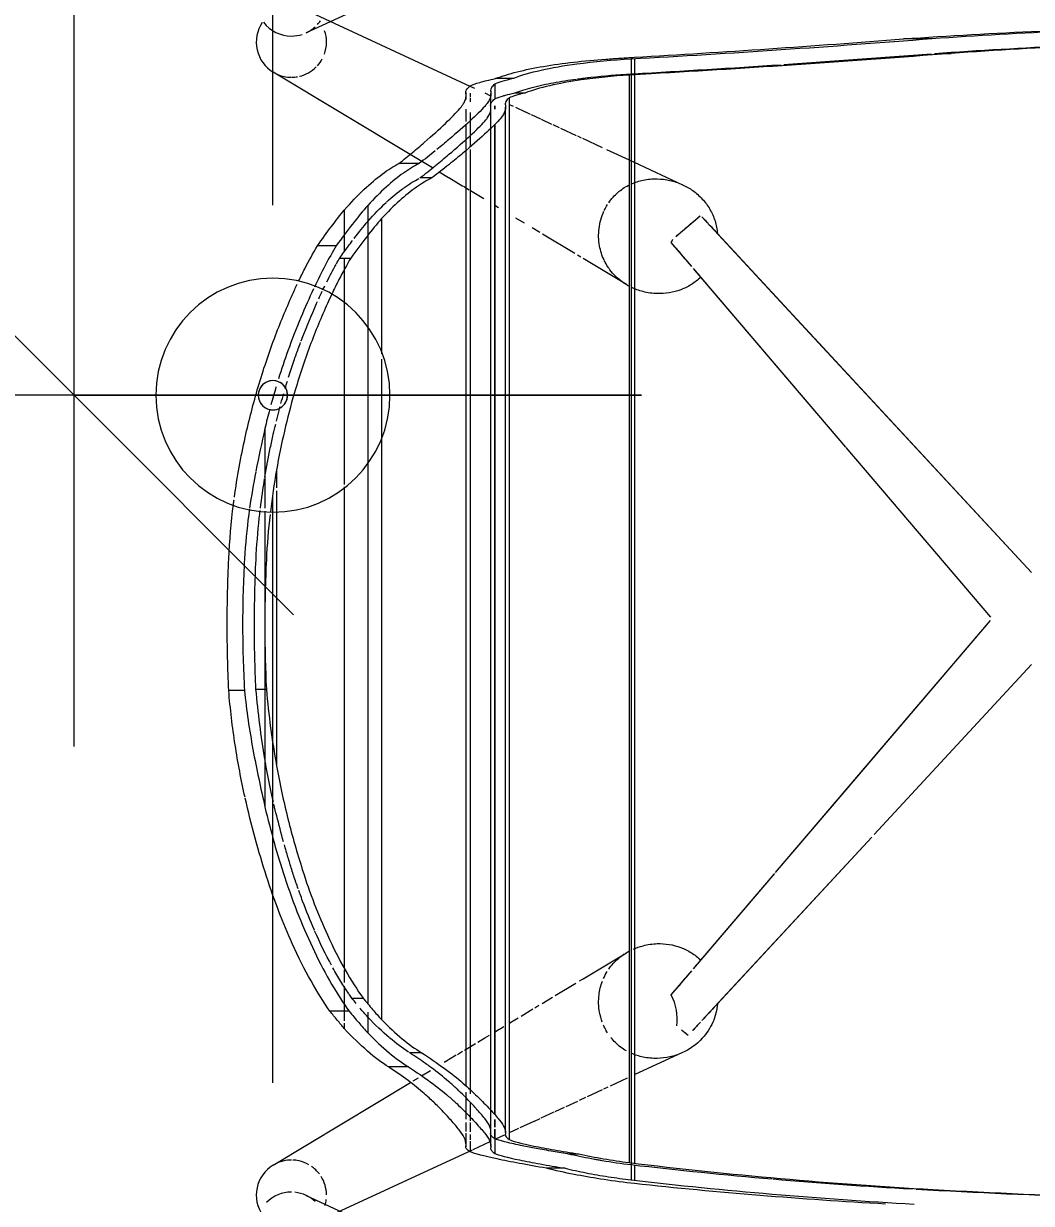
# Model space of a CAD drawing. Header units: millimetres. Extents: x 81566 to 292854, y -8553 to 29000.
# Drawn here: x 106443.8 to 106788.2, y 18671.8 to 19075 of the extents above; entities that cross this region are included whole.
import ezdxf

# ---------------------------------------------------------------- set-up
doc = ezdxf.new("R2010")
doc.units = ezdxf.units.MM
doc.linetypes.add('ADSK_Штрих_ш2 п1', pattern=[300, 200, -100])
for name, color, linetype, lineweight in [('A-ANNO-DIMS', 7, 'Continuous', 9), ('A-ANNO-DIMS-100', 7, 'Continuous', 9), ('A-DETL-1', 7, 'ADSK_Штрих_ш2 п1', 9)]:
    doc.layers.add(name, color=color, linetype=linetype, lineweight=lineweight)
doc.layers.add('I-FURN-1', color=9, linetype='Continuous', lineweight=9, true_color=0x808080)
doc.styles.add('ISOCPEUR', font='isocpeur.ttf', dxfattribs={"width": 0.9, "height": 250})
doc.dimstyles.new('ISO-2_5_0_9К_БОЛЬШОЙ', dxfattribs={"dimscale": 304.8, "dimtxt": 248.995294, "dimasz": 0.492126, "dimexe": 0.393701, "dimexo": 0.984252, "dimgap": 0, "dimtad": 1, "dimdec": 0, "dimrnd": 10, "dimzin": 0, "dimdsep": 46, "dimtxsty": 'ISOCPEUR', "dimblk1": 'OBLIQUE', "dimblk2": 'OBLIQUE', "dimsah": 1, "dimcen": 0.09, "dimdle": 0.393701, "dimazin": 0, "dimtfac": 1, "dimtdec": 4, "dimtix": 1, "dimtmove": 0, "dimatfit": 3, "dimfxl": 1, "dimtvp": 1, "dimtolj": 1, "dimtzin": 0, "dimarcsym": 2})

# ---------------------------------------------------------------- blocks, each defined once
blk = doc.blocks.new('Chair_IconsOfDenmark_NamNam_WoodChair - 1_186-V139-План расстановки мебели и оборудования 2 этажа в осях 23-33')
at = {"layer": 'I-FURN-1'}
blk.add_line((31.75, 192.92), (5.47, 249.64), dxfattribs=at)
for start, end in [(127.3539, 180), (180.1971, 197.8612), (204.8593, 222.767), (228.0907, 235.718)]:
    blk.add_arc((16.35, 254.69), 12, start, end, dxfattribs=at)
blk = doc.blocks.new('Chair_IconsOfDenmark_NamNam_WoodChair - 1_186-V140-План расстановки мебели и оборудования 2 этажа в осях 23-33')
at = {"layer": 'I-FURN-1'}
for p, q in [((188.81, 270.72), (188.81, 276.1)), ((189.26, 266.79), (189.26, 263.25)), ((165.38, 263.74), (149.05, 263.74)), ((250.09, 263.74), (165.38, 263.74)), ((250.09, 263.74), (165.38, 263.74)), ((261.13, 263.74), (251.09, 263.74)), ((261.13, 263.74), (251.09, 263.74)), ((278.31, 263.74), (261.13, 263.74)), ((26.64, 260.87), (54.83, 214)), ((249.88, 259.78), (163.1, 259.78)), ((257.01, 259.78), (249.88, 259.78)), ((264.14, 259.78), (258.1, 259.78)), ((371.99, 214.14), (400.09, 260.87)), ((31.75, 192.92), (5.47, 249.64)), ((421.27, 249.64), (395.33, 193.66)), ((340.75, 239.38), (340.75, 245.82)), ((79.27, 234.97), (79.27, 241.51)), ((336.59, 238.17), (336.59, 234.38)), ((75.16, 236.61), (73.3, 236.61)), ((87.82, 236.61), (75.9, 236.61)), ((83.69, 234.02), (83.69, 230.18)), ((93.38, 236.61), (89.01, 236.61)), ((258.45, 236.61), (93.87, 236.61)), ((321, 236.61), (259.19, 236.61)), ((336.59, 236.61), (321, 236.61)), ((353.01, 236.61), (338.72, 236.61)), ((77.21, 228.61), (71.82, 228.61)), ((78.88, 228.61), (77.21, 228.61)), ((78.88, 228.61), (77.21, 228.61)), ((266.79, 228.61), (81.81, 228.61)), ((266.79, 228.61), (81.81, 228.61)), ((312.66, 228.61), (266.79, 228.61)), ((312.66, 228.61), (266.79, 228.61)), ((349.14, 228.61), (312.66, 228.61)), ((349.14, 228.61), (312.66, 228.61)), ((354.59, 228.61), (349.14, 228.61)), ((275.64, 223.91), (76.35, 223.91)), ((302.09, 223.91), (275.64, 223.91)), ((350.06, 223.91), (303.81, 223.91)), ((60.16, 214.64), (60.16, 221.48)), ((368.9, 211.03), (368.9, 217.96)), ((65.06, 214.31), (65.06, 210.29)), ((367.37, 206.47), (371.99, 214.14)), ((55.38, 213.09), (56.48, 211.26)), ((57.11, 210.2), (58.94, 207.17)), ((363.99, 206.68), (363.99, 210.74)), ((61.78, 202.44), (62.57, 201.12)), ((364.05, 200.95), (365.97, 204.14)), ((62.68, 200.94), (64.25, 198.33)), ((64.47, 197.96), (65.53, 196.21)), ((361.1, 196.04), (363.98, 200.83)), ((32.96, 193.59), (31.12, 193.59)), ((35.34, 195.1), (32.83, 195.1)), ((34.78, 193.59), (32.96, 193.59)), ((37.05, 193.59), (35.22, 193.59)), ((37.58, 195.1), (35.34, 195.1)), ((41.13, 193.59), (37.96, 193.59)), ((41.21, 195.1), (38.1, 195.1)), ((48.1, 193.59), (41.72, 193.59)), ((50.14, 195.1), (42.28, 195.1)), ((51.56, 195.1), (50.14, 195.1)), ((52.37, 193.59), (51.02, 193.59)), ((373.69, 193.59), (52.45, 193.59)), ((373.29, 195.1), (53.8, 195.1)), ((65.91, 195.58), (68.17, 191.81)), ((359.84, 193.94), (360.99, 195.86)), ((377.09, 195.1), (373.69, 195.1)), ((378.4, 193.59), (374.61, 193.59)), ((382.16, 195.1), (377.09, 195.1)), ((386.28, 193.59), (378.4, 193.59)), ((387.43, 195.1), (383.31, 195.1)), ((391.21, 193.59), (389.93, 193.59)), ((393.12, 195.1), (390.75, 195.1)), ((392.97, 193.59), (391.58, 193.59)), ((395.33, 193.66), (394.62, 192.13)), ((32.76, 190.73), (31.86, 192.68)), ((34.57, 186.84), (32.76, 190.73)), ((68.65, 191.02), (70.09, 188.62)), ((356.8, 188.9), (359.56, 193.48)), ((33.1, 186.5), (43.37, 186.5)), ((39.68, 186.6), (37.29, 186.6)), ((41.58, 186.6), (39.68, 186.6)), ((383.55, 186.6), (42.36, 186.6)), ((43.5, 186.5), (382.24, 186.5)), ((70.14, 188.54), (71.08, 186.98)), ((382.6, 186.5), (392.79, 186.5)), ((386.52, 186.6), (384.89, 186.6)), ((388.82, 186.6), (387.43, 186.6)), ((393, 188.63), (392.08, 186.65)), ((37.4, 185.19), (30.6, 185.19)), ((36.81, 182), (35.34, 185.16)), ((35.63, 185.19), (37.4, 185.19)), ((37.4, 185.19), (38.9, 185.19)), ((38.9, 185.19), (37.4, 185.19)), ((37.77, 181.5), (388.18, 181.5)), ((39.57, 185.19), (42.24, 185.19)), ((42.24, 185.19), (39.57, 185.19)), ((43.86, 185.19), (382.27, 185.19)), ((382.27, 185.19), (43.86, 185.19)), ((72.32, 184.91), (73.09, 183.64)), ((73.12, 183.59), (74.03, 182.07)), ((353.81, 183.92), (354.58, 185.19)), ((387.43, 185.19), (388.67, 185.19)), ((388.67, 185.19), (387.43, 185.19)), ((396.02, 185.19), (390.99, 185.19)), ((397.95, 178.82), (397.95, 184.92)), ((391.35, 180.26), (35.32, 180.26)), ((39.08, 177.09), (37.62, 180.24)), ((75.27, 180.01), (76.96, 177.2)), ((348.46, 175.01), (350.23, 177.97)), ((388.11, 178.08), (386.57, 174.76)), ((389.12, 180.26), (388.49, 178.9)), ((393.02, 178.32), (393.02, 174.72)), ((41.5, 171.87), (39.31, 176.59)), ((77.57, 176.2), (79.98, 172.19)), ((386.53, 174.67), (385.77, 173.03)), ((42.47, 169.77), (41.55, 171.75)), ((44.71, 164.94), (42.61, 169.46)), ((80.39, 171.51), (81.23, 170.11)), ((345.33, 169.82), (346.9, 172.43)), ((384.07, 169.37), (382.4, 165.76)), ((385.65, 172.76), (384.17, 169.57)), ((25.53, 161.18), (25.53, 167.51)), ((81.87, 169.04), (84.03, 165.45)), ((338.11, 157.82), (344.75, 168.85)), ((382.2, 165.33), (381.18, 163.12)), ((46.34, 161.42), (44.82, 164.71)), ((84.59, 164.52), (88.83, 157.47)), ((381.02, 162.77), (378.52, 157.38)), ((30.44, 160.25), (30.44, 156.95)), ((48.41, 156.95), (46.56, 160.95)), ((30.44, 156.95), (30.44, 156.41)), ((49.7, 154.18), (48.68, 156.37)), ((52.33, 148.49), (49.99, 153.55)), ((89.54, 156.28), (90.32, 154.99)), ((90.32, 154.99), (99.21, 140.2)), ((327.52, 140.2), (336.42, 155)), ((336.87, 155.75), (337.59, 156.95)), ((377.51, 155.21), (374.38, 148.46)), ((378.31, 156.92), (377.72, 155.66)), ((53.26, 146.49), (52.57, 147.98)), ((56.3, 139.92), (53.61, 145.73)), ((373.69, 146.96), (370.14, 139.3)), ((26.55, 137.42), (21.45, 137.42)), ((27.39, 138.6), (21.57, 138.6)), ((64.5, 137.42), (27.27, 137.42)), ((399.17, 138.6), (27.39, 138.6)), ((399.17, 138.6), (27.39, 138.6)), ((399.13, 139.28), (27.46, 139.28)), ((65.08, 120.97), (57.42, 137.52)), ((362.23, 137.42), (64.5, 137.42)), ((65.06, 139.11), (99.83, 139.11)), ((326.9, 139.11), (361.67, 139.11)), ((369.31, 137.49), (361.65, 120.97)), ((399.24, 137.42), (362.23, 137.42)), ((370.01, 139.01), (369.31, 137.49)), ((404.56, 138.6), (399.17, 138.6)), ((404.63, 137.42), (399.24, 137.42)), ((399.54, 138.6), (399.58, 137.79)), ((70.9, 119.13), (72.78, 121.34)), ((84.8, 124.86), (92.98, 117.88)), ((333.75, 117.88), (341.94, 124.86)), ((343.94, 123.33), (351.06, 114.98)), ((75.41, 114.95), (72.57, 117.58)), ((93.69, 117.28), (126.23, 89.52)), ((271.99, 65.2), (333.04, 117.28)), ((138.74, 56.32), (76.04, 114.37)), ((96.65, 114.75), (126.21, 89.54)), ((271.99, 65.2), (330.08, 114.75)), ((350.69, 114.37), (309.38, 76.12)), ((138.73, 56.32), (81.75, 109.08)), ((344.98, 109.08), (309.41, 76.15)), ((126.58, 89.22), (212.68, 15.79)), ((309.2, 75.95), (229.1, 1.78)), ((213.87, 15.63), (271.83, 65.07)), ((213.87, 15.63), (271.83, 65.07)), ((197.64, 1.78), (139.59, 55.53)), ((197.64, 1.78), (139.59, 55.53)), ((411.49, 35.83), (411.49, 45.54)), ((406.53, 34.89), (406.53, 29.21))]:
    blk.add_line(p, q, dxfattribs=at)
at = {"layer": 'I-FURN-1', "flags": 128}
for points in [[(126.56, 89.24), (154.9, 65.07), (212.68, 15.79)], [(309.23, 75.97), (287.14, 55.53), (229.1, 1.78)]]:
    blk.add_lwpolyline(points, dxfattribs=at)
at = {"layer": 'I-FURN-1'}
for centre, radius, start, end in [((16.35, 254.69), 12, 25.0917, 119.1056), ((410.38, 254.69), 12, 56.0633, 148.9747), ((16.35, 254.69), 12, 0, 25.0917), ((410.38, 254.69), 12, 157.4126, 179.0711), ((16.35, 254.69), 12, 347.8882, 357.8557), ((410.38, 254.69), 12, 180, 190.2406), ((16.35, 254.69), 12, 330.2063, 347.3289), ((410.38, 254.69), 12, 193.2652, 225), ((16.35, 254.69), 12, 307.2529, 325.2136), ((16.35, 254.69), 12, 252.7785, 262.9377), ((16.35, 254.69), 12, 270.6963, 302.3007), ((410.38, 254.69), 12, 227.7598, 241.4145), ((410.38, 254.69), 12, 249.8446, 269.42), ((410.38, 254.69), 12, 270, 289.0499), ((76.28, 141.71), 18.88, 263.5474, 296.819), ((350.45, 141.71), 18.88, 243.181, 247.0118)]:
    blk.add_arc(centre, radius, start, end, dxfattribs=at)
for points, knots in [([(152.32, 270.53), (158.2, 271.83), (170.22, 274.12), (182.53, 275.59), (188.81, 276.1)], [0.007027, 0.007027, 0.007027, 0.007027, 0.5, 1, 1, 1, 1]), ([(250.79, 269.02), (250.17, 269.11), (244.55, 269.88), (238.89, 270.43), (233.81, 270.72)], [0.6253856, 0.6253856, 0.6253856, 0.6253856, 0.6666667, 1, 1, 1, 1]), ([(233.49, 266.78), (238.27, 266.56), (243.89, 266.1), (249.45, 265.45), (250.31, 265.35)], [0, 0, 0, 0, 0.5, 0.5906695, 0.5906695, 0.5906695, 0.5906695]), ([(137.09, 257.37), (140.03, 258.19), (144.28, 259.31), (148.61, 260.34), (149.92, 260.64)], [0.2606458, 0.2606458, 0.2606458, 0.2606458, 0.5, 0.6031778, 0.6031778, 0.6031778, 0.6031778]), ([(271.73, 261.89), (273.28, 261.57), (276.01, 260.98), (278.71, 260.34), (279.88, 260.06)], [0.3391796, 0.3391796, 0.3391796, 0.3391796, 0.5, 0.6238323, 0.6238323, 0.6238323, 0.6238323]), ([(326.04, 247.14), (322.92, 248.59), (316.19, 251.6), (305.8, 255.67), (298.58, 258.1), (295.32, 259.11)], [0.0208806, 0.0208806, 0.0208806, 0.0208806, 0.3333333, 0.6666667, 0.9271272, 0.9271272, 0.9271272, 0.9271272]), ([(106.95, 246.84), (110.1, 248.21), (114.14, 249.86), (118.4, 251.43), (119.19, 251.71)], [0, 0, 0, 0, 0.5, 0.6115554, 0.6115554, 0.6115554, 0.6115554]), ([(328.69, 252.21), (330.12, 251.52), (334.39, 249.4), (338.29, 247.26), (340.75, 245.82)], [0.2593447, 0.2593447, 0.2593447, 0.2593447, 0.5, 1, 1, 1, 1]), ([(336.59, 234.38), (334.3, 235.73), (330.35, 237.92), (326.01, 240.07), (324.3, 240.88)], [0, 0, 0, 0, 0.5, 0.8074377, 0.8074377, 0.8074377, 0.8074377]), ([(25.53, 167.51), (26.11, 170.8), (27.22, 177), (29.28, 187.31), (30.48, 192.06), (31.12, 193.59)], [0, 0, 0, 0, 0.25, 0.5, 1, 1, 1, 1]), ([(32.01, 194.73), (32.18, 194.88), (32.45, 195.05), (32.73, 195.1), (32.83, 195.1)], [0, 0, 0, 0, 0.5, 0.7895212, 0.7895212, 0.7895212, 0.7895212]), ([(393.12, 195.1), (393.43, 195.1), (394.16, 194.88), (394.94, 194.15), (395.4, 193.59)], [0.1164263, 0.1164263, 0.1164263, 0.1164263, 0.5, 1, 1, 1, 1]), ([(384.45, 187.74), (385.15, 187.23), (386.14, 186.71), (387.13, 186.53), (387.43, 186.51)], [0, 0, 0, 0, 0.5, 0.7240564, 0.7240564, 0.7240564, 0.7240564]), ([(30.6, 185.19), (30, 183.79), (28.87, 179.38), (27.01, 169.87), (26.04, 164.18), (25.53, 161.18)], [0, 0, 0, 0, 0.5, 0.75, 1, 1, 1, 1]), ([(387.43, 181.56), (387.2, 181.6), (386.22, 181.85), (385.22, 182.42), (384.45, 183.06)], [0.3471719, 0.3471719, 0.3471719, 0.3471719, 0.5, 1, 1, 1, 1]), ([(35.32, 180.26), (34.72, 178.89), (33.62, 174.48), (31.82, 165), (30.91, 159.36), (30.44, 156.41)], [0, 0, 0, 0, 0.5, 0.75, 1, 1, 1, 1]), ([(404.56, 138.6), (404.19, 144.85), (403.21, 156.01), (400.82, 169.86), (398.97, 176.25), (397.95, 178.82)], [0, 0, 0, 0, 0.4, 0.7, 1, 1, 1, 1]), ([(399.13, 139.28), (398.75, 144.8), (397.79, 154.64), (395.58, 166.84), (393.92, 172.46), (393.02, 174.72)], [0, 0, 0, 0, 0.4, 0.7, 1, 1, 1, 1]), ([(20.29, 137.42), (20.69, 140.9), (21.56, 147.52), (22.66, 154), (23.23, 156.97)], [0, 0, 0, 0, 0.3333333, 0.6316912, 0.6316912, 0.6316912, 0.6316912]), ([(397.82, 156.96), (398.02, 155.45), (398.74, 149.48), (399.26, 143.2), (399.54, 138.6)], [0.5961187, 0.5961187, 0.5961187, 0.5961187, 0.7, 1, 1, 1, 1]), ([(28.11, 148.49), (28.17, 148.89), (28.32, 149.76), (28.48, 150.64), (28.56, 151.12)], [0.4460073, 0.4460073, 0.4460073, 0.4460073, 0.5, 0.565955, 0.565955, 0.565955, 0.565955]), ([(75.44, 148.43), (76.56, 148.85), (79.64, 149.68), (84.45, 149.83), (87.94, 148.98), (89.43, 148.42)], [-0.6666667, -0.6666667, -0.6666667, -0.6666667, -0.5833333, -0.4444444, -0.3333333, -0.3333333, -0.3333333, -0.3333333]), ([(335.89, 147.81), (337.43, 148.54), (340.98, 149.67), (344.71, 149.78), (346.68, 149.54)], [-0.7026693, -0.7026693, -0.7026693, -0.7026693, -0.5833333, -0.4444444, -0.4444444, -0.4444444, -0.4444444]), ([(65.65, 140.21), (66.44, 141.58), (67.85, 143.43), (69.59, 144.99), (70.19, 145.47)], [-0.971203, -0.971203, -0.971203, -0.971203, -0.8611111, -0.8074828, -0.8074828, -0.8074828, -0.8074828]), ([(71.82, 146.63), (72.29, 146.93), (73.16, 147.43), (74.07, 147.86), (74.48, 148.04)], [-0.76097034, -0.76097034, -0.76097034, -0.76097034, -0.72222222, -0.69082846, -0.69082846, -0.69082846, -0.69082846]), ([(93.63, 146.2), (94.94, 145.29), (96.8, 143.61), (98.28, 141.66), (98.77, 140.92)], [-0.2222222, -0.2222222, -0.2222222, -0.2222222, -0.1111111, -0.0487601, -0.0487601, -0.0487601, -0.0487601]), ([(326.9, 139.11), (327.83, 140.89), (329.56, 143.29), (331.94, 145.37), (332.86, 146.04), (332.99, 146.12)], [-1, -1, -1, -1, -0.8611111, -0.7916667, -0.7812537, -0.7812537, -0.7812537, -0.7812537]), ([(333.11, 146.21), (333.76, 146.66), (334.64, 147.2), (335.56, 147.66), (335.77, 147.76)], [-0.77777778, -0.77777778, -0.77777778, -0.77777778, -0.72222222, -0.70559197, -0.70559197, -0.70559197, -0.70559197]), ([(355.52, 146.23), (356.83, 145.33), (359.11, 143.28), (360.79, 140.8), (361.46, 139.51)], [-0.2222222, -0.2222222, -0.2222222, -0.2222222, -0.1111111, -0.0103568, -0.0103568, -0.0103568, -0.0103568]), ([(63.07, 129.63), (63.04, 131.28), (63.32, 134.31), (64.24, 137.21), (64.8, 138.53)], [-1, -1, -1, -1, -0.5, -0.0641248, -0.0641248, -0.0641248, -0.0641248]), ([(100.45, 137.82), (100.93, 136.74), (101.85, 134.09), (102.25, 131.3), (102.3, 129.63)], [-0.8567793, -0.8567793, -0.8567793, -0.8567793, -0.5, 0, 0, 0, 0]), ([(324.43, 129.63), (324.48, 131.3), (324.92, 134.37), (326, 137.28), (326.65, 138.61)], [-1, -1, -1, -1, -0.5, -0.0551642, -0.0551642, -0.0551642, -0.0551642]), ([(81.75, 109.08), (79.53, 109.26), (75.29, 110.34), (69.12, 114.41), (65.28, 119.82), (63.45, 125.33), (63.11, 128.17), (63.07, 129.63)], [-1, -1, -1, -1, -0.785714, -0.571429, -0.285714, -0.142857, 0, 0, 0, 0]), ([(344.02, 123.24), (344.33, 122.87), (344.89, 122.22), (345.41, 121.6), (345.65, 121.32)], [0.0822015, 0.0822015, 0.0822015, 0.0822015, 0.1666667, 0.2385399, 0.2385399, 0.2385399, 0.2385399]), ([(346.55, 120.27), (347.05, 119.68), (347.83, 118.76), (348.53, 117.95), (348.81, 117.62)], [0.3333333, 0.3333333, 0.3333333, 0.3333333, 0.5, 0.6189484, 0.6189484, 0.6189484, 0.6189484]), ([(349.14, 117.23), (349.53, 116.78), (350.21, 115.97), (350.81, 115.27), (351.07, 114.96)], [0.6666667, 0.6666667, 0.6666667, 0.6666667, 0.8333333, 0.9788083, 0.9788083, 0.9788083, 0.9788083])]:
    blk.add_open_spline(points, degree=3, knots=knots, dxfattribs=at)
for points in [[(188.81, 276.1), (196.32, 276.44), (211.32, 276.79), (226.32, 276.44), (233.81, 276.1)], [(233.81, 276.1), (240.08, 275.81), (246.26, 275.27), (252.38, 274.49)], [(252.38, 274.49), (252.92, 274.42), (253.45, 274.35), (253.99, 274.28)], [(125.2, 263.16), (129.49, 264.53), (138.25, 267.16), (147.4, 269.44), (152.06, 270.48)], [(188.81, 270.72), (181.99, 270.04), (168.54, 268.05), (155.48, 265.17), (149.05, 263.74)], [(233.81, 270.72), (226.32, 271.14), (211.32, 271.57), (196.32, 271.14), (188.81, 270.72)], [(254.84, 274.16), (261.76, 273.21), (268.57, 271.96), (275.29, 270.48)], [(275.29, 270.48), (278.25, 269.82), (284.08, 268.42), (289.76, 266.85), (292.56, 266.03)], [(165.38, 263.74), (169.3, 264.38), (177.21, 265.57), (185.23, 266.45), (189.26, 266.79)], [(189.26, 266.79), (196.63, 267.14), (211.37, 267.5), (226.11, 267.13), (233.49, 266.78)], [(263.54, 266.87), (259.43, 267.67), (255.28, 268.38), (251.1, 268.98)], [(278.31, 263.74), (273.54, 264.81), (268.71, 265.87), (263.81, 266.82)], [(102.38, 254.4), (105.82, 255.93), (113.08, 258.98), (121.04, 261.83), (125.2, 263.16)], [(149.05, 263.74), (144.92, 262.77), (136.82, 260.67), (129.02, 258.29), (125.2, 257.04)], [(150.77, 260.84), (155.22, 261.85), (159.76, 262.76), (164.37, 263.57)], [(189.26, 263.25), (184.83, 262.88), (176.04, 261.9), (167.39, 260.52), (163.1, 259.78)], [(233.49, 263.25), (226.11, 263.59), (211.37, 263.95), (196.63, 263.6), (189.26, 263.25)], [(248.94, 261.97), (243.83, 262.57), (238.68, 263), (233.49, 263.25)], [(251.11, 265.25), (254.49, 264.83), (257.85, 264.35), (261.2, 263.83)], [(261.79, 263.74), (265.15, 263.19), (268.46, 262.57), (271.73, 261.89)], [(284.9, 262.09), (282.73, 262.67), (280.53, 263.22), (278.31, 263.74)], [(292.56, 266.03), (298.36, 264.33), (309.4, 260.59), (319.28, 256.47), (323.94, 254.4)], [(163.1, 259.78), (156.88, 258.67), (144.76, 256.03), (133.25, 252.73), (127.65, 250.96)], [(264.14, 259.78), (259.41, 260.58), (254.65, 261.29), (249.84, 261.87)], [(290.35, 253.71), (286.15, 254.92), (277.57, 257.16), (268.67, 258.99), (264.14, 259.78)], [(280.89, 259.82), (282.09, 259.52), (283.28, 259.22), (284.47, 258.91)], [(284.47, 258.91), (284.96, 258.78), (285.44, 258.65), (285.92, 258.52)], [(292.56, 259.95), (290.53, 260.55), (288.49, 261.13), (286.42, 261.69)], [(286.92, 258.25), (288.07, 257.94), (289.21, 257.62), (290.35, 257.3)], [(79.27, 241.51), (82.28, 243.64), (89.14, 247.99), (97.68, 252.3), (102.38, 254.4)], [(125.2, 257.04), (120.48, 255.51), (111.5, 252.21), (103.46, 248.64), (99.67, 246.84)], [(123.25, 253.14), (124.69, 253.63), (126.16, 254.11), (127.65, 254.57)], [(127.65, 254.57), (129.06, 255.01), (130.47, 255.44), (131.89, 255.87)], [(131.89, 255.87), (133.28, 256.28), (134.69, 256.69), (136.1, 257.09)], [(292, 256.82), (292.85, 256.57), (293.7, 256.32), (294.53, 256.06)], [(295.88, 255.64), (297.75, 255.06), (299.59, 254.45), (301.39, 253.83)], [(323.94, 254.4), (325.2, 253.84), (326.42, 253.28), (327.62, 252.71)], [(127.65, 250.96), (123.57, 249.67), (115.76, 246.91), (108.66, 243.92), (105.29, 242.4)], [(119.19, 251.71), (119.59, 251.86), (120, 252.01), (120.41, 252.15)], [(121.02, 252.37), (121.75, 252.63), (122.5, 252.88), (123.25, 253.14)], [(321.02, 242.4), (316.48, 244.43), (306.83, 248.46), (296.03, 252.07), (290.35, 253.71)], [(301.39, 253.83), (302.82, 253.34), (304.22, 252.85), (305.6, 252.34)], [(305.6, 252.34), (306.34, 252.07), (307.07, 251.8), (307.79, 251.53)], [(308.31, 251.34), (312.16, 249.88), (315.84, 248.37), (319.37, 246.84)], [(99.67, 246.84), (95.58, 244.9), (88.09, 240.93), (81.98, 236.94), (79.27, 234.97)], [(94.93, 240.99), (98.5, 242.94), (102.42, 244.86), (106.7, 246.74)], [(319.37, 246.84), (320.15, 246.5), (320.93, 246.16), (321.69, 245.81)], [(340.75, 239.38), (338.65, 240.63), (334.2, 243.14), (329.26, 245.62), (326.66, 246.84)], [(105.29, 242.4), (100.92, 240.42), (92.95, 236.35), (86.52, 232.22), (83.69, 230.18)], [(324.3, 240.88), (323.23, 241.39), (322.14, 241.9), (321.02, 242.4)], [(322.69, 245.36), (323.58, 244.95), (324.46, 244.54), (325.32, 244.13)], [(325.7, 243.95), (326.18, 243.72), (326.65, 243.49), (327.12, 243.25)], [(328.52, 242.56), (330.58, 241.52), (332.54, 240.47), (334.41, 239.42)], [(340.75, 245.82), (343.08, 244.18), (347.45, 240.98), (351.25, 238.02), (353.01, 236.61)], [(73.3, 236.61), (74.22, 237.38), (76.13, 238.98), (78.19, 240.66), (79.27, 241.51)], [(89.37, 237.78), (90.84, 238.68), (92.39, 239.59), (94.02, 240.49)], [(334.67, 239.28), (335.32, 238.91), (335.96, 238.54), (336.59, 238.17)], [(336.59, 238.17), (337.96, 237.2), (339.27, 236.25), (340.54, 235.31)], [(354.59, 228.61), (352.65, 230.25), (348.42, 233.7), (343.43, 237.44), (340.75, 239.38)], [(60.16, 221.48), (61.59, 223.75), (65.21, 228.56), (70.35, 233.85), (73.3, 236.61)], [(79.27, 234.97), (77.9, 233.85), (75.28, 231.66), (72.93, 229.61), (71.82, 228.61)], [(81.82, 232.51), (82.43, 233), (83.05, 233.51), (83.69, 234.02)], [(83.69, 234.02), (84.12, 234.33), (84.55, 234.63), (85, 234.94)], [(85.19, 235.07), (86.51, 235.97), (87.9, 236.87), (89.37, 237.78)], [(350.06, 223.91), (348.18, 225.51), (344.05, 228.87), (339.2, 232.5), (336.59, 234.38)], [(340.54, 235.31), (341.24, 234.79), (341.92, 234.28), (342.58, 233.78)], [(353.01, 236.61), (355.65, 234.29), (360.33, 229.8), (365.59, 223.52), (367.99, 219.75), (368.9, 217.96)], [(83.69, 230.18), (82.33, 229.07), (79.76, 226.92), (77.44, 224.89), (76.35, 223.91)], [(77.21, 228.61), (78.19, 229.46), (79.22, 230.34), (80.3, 231.25)], [(343.33, 233.21), (345.42, 231.62), (347.36, 230.08), (349.14, 228.61)], [(71.82, 228.61), (69.24, 226.09), (64.72, 221.22), (61.47, 216.76), (60.16, 214.64)], [(70.19, 221.23), (72.2, 223.6), (74.54, 226.06), (77.21, 228.61)], [(349.14, 228.61), (351.56, 226.44), (353.71, 224.33), (355.6, 222.29)], [(368.9, 211.03), (368.05, 212.74), (365.85, 216.34), (361.11, 222.24), (356.93, 226.45), (354.59, 228.61)], [(76.35, 223.91), (73.86, 221.46), (69.48, 216.73), (66.33, 212.37), (65.06, 210.29)], [(363.99, 206.68), (363.16, 208.36), (361.02, 211.9), (356.41, 217.69), (352.34, 221.79), (350.06, 223.91)], [(355.68, 222.2), (357.54, 220.19), (359.13, 218.25), (360.49, 216.38)], [(51.05, 209.28), (52.49, 210.94), (55.45, 214.64), (58.56, 219.08), (60.16, 221.48)], [(65.27, 214.65), (66.58, 216.71), (68.19, 218.88), (70.11, 221.14)], [(368.9, 217.96), (370.21, 216.31), (372.72, 213.21), (374.99, 210.52), (376.08, 209.28)], [(60.16, 214.64), (58.39, 211.91), (54.94, 206.89), (51.68, 202.78), (50.1, 200.94)], [(61.34, 208.85), (62.56, 210.55), (63.8, 212.37), (65.06, 214.31)], [(360.62, 216.21), (361.91, 214.42), (362.98, 212.71), (363.82, 211.08)], [(65.06, 210.29), (63.22, 207.44), (59.65, 202.21), (56.28, 197.93), (54.64, 196.04)], [(363.99, 210.74), (365.44, 208.88), (366.82, 207.14), (368.13, 205.52)], [(373.18, 205.59), (371.83, 207.28), (370.4, 209.09), (368.9, 211.03)], [(45.24, 203.16), (46.17, 204.05), (48.08, 205.97), (50.05, 208.14), (51.05, 209.28)], [(55.2, 200.94), (56.75, 202.74), (58.35, 204.75), (59.99, 206.98)], [(60.13, 207.17), (60.53, 207.71), (60.94, 208.27), (61.34, 208.85)], [(372.48, 196.04), (371.23, 197.52), (368.56, 200.78), (365.57, 204.62), (363.99, 206.68)], [(376.08, 209.28), (378.5, 206.49), (382.87, 201.65), (386.27, 198.35), (387.72, 197.09)], [(38.29, 197.09), (39.26, 197.83), (41.39, 199.59), (43.89, 201.88), (45.24, 203.16)], [(368.17, 205.47), (369.49, 203.83), (370.75, 202.32), (371.93, 200.94)], [(377.02, 200.94), (375.98, 202.17), (374.87, 203.5), (373.72, 204.94)], [(50.1, 200.94), (49.26, 199.98), (47.62, 198.15), (46.02, 196.49), (45.24, 195.71)], [(50.29, 195.67), (51.06, 196.44), (51.84, 197.24), (52.64, 198.09)], [(52.67, 198.12), (53.5, 199.02), (54.34, 199.96), (55.2, 200.94)], [(371.93, 200.94), (374.33, 198.12), (378.64, 193.23), (381.97, 189.89), (383.38, 188.62)], [(388.42, 188.62), (387.01, 189.89), (383.71, 193.23), (379.42, 198.12), (377.02, 200.94)], [(31.12, 193.59), (31.28, 193.84), (31.59, 194.28), (31.88, 194.6), (32.01, 194.73)], [(32.83, 195.1), (32.91, 195.1), (32.98, 195.09), (33.06, 195.07)], [(33.06, 195.07), (33.72, 194.92), (35.26, 195.1), (37.21, 196.26), (38.29, 197.09)], [(45.24, 195.71), (43.71, 194.19), (40.89, 191.49), (38.55, 189.46), (37.5, 188.62)], [(47.62, 193.09), (48.42, 193.84), (49.26, 194.66), (50.14, 195.53)], [(54.64, 196.04), (53.87, 195.15), (52.35, 193.45), (50.87, 191.9), (50.14, 191.16)], [(383.78, 183.64), (382.4, 184.92), (379.13, 188.28), (374.86, 193.2), (372.48, 196.04)], [(387.72, 197.09), (388.02, 196.83), (388.61, 196.36), (389.15, 195.99), (389.42, 195.82)], [(389.42, 195.82), (390, 195.47), (391.15, 194.98), (392.28, 194.96), (392.84, 195.07)], [(392.84, 195.07), (392.93, 195.09), (393.03, 195.1), (393.12, 195.1)], [(395.4, 193.59), (395.79, 192.85), (396.6, 190.64), (397.48, 187.03), (397.95, 184.92)], [(50.14, 191.16), (48.54, 189.54), (45.6, 186.66), (43.18, 184.52), (42.09, 183.64)], [(42.55, 188.62), (43.59, 189.44), (44.74, 190.43), (46, 191.59)], [(46.1, 191.67), (46.59, 192.12), (47.1, 192.59), (47.62, 193.09)], [(32.01, 186.56), (31.81, 186.49), (31.38, 186.19), (30.87, 185.58), (30.6, 185.19)], [(32.47, 186.57), (32.39, 186.59), (32.24, 186.61), (32.09, 186.58), (32.01, 186.56)], [(37.5, 188.62), (36.45, 187.78), (34.56, 186.6), (33.1, 186.41), (32.47, 186.57)], [(35.63, 185.19), (35.89, 185.57), (36.13, 185.87), (36.36, 186.09)], [(36.36, 186.09), (36.59, 186.32), (36.8, 186.47), (37, 186.54)], [(37, 186.54), (37.08, 186.57), (37.16, 186.59), (37.24, 186.6)], [(37.24, 186.6), (37.33, 186.6), (37.41, 186.59), (37.49, 186.57)], [(37.49, 186.57), (38.12, 186.41), (39.59, 186.6), (41.49, 187.78), (42.55, 188.62)], [(383.38, 188.62), (383.57, 188.46), (383.75, 188.3), (383.93, 188.15)], [(383.93, 188.15), (384.11, 188.01), (384.28, 187.87), (384.45, 187.74)], [(387.43, 186.51), (387.54, 186.5), (387.65, 186.5), (387.75, 186.5)], [(387.75, 186.5), (388.02, 186.5), (388.28, 186.52), (388.55, 186.57)], [(389.42, 187.8), (389.26, 187.92), (388.93, 188.17), (388.6, 188.47), (388.42, 188.62)], [(388.55, 186.57), (388.64, 186.59), (388.73, 186.6), (388.82, 186.6)], [(388.82, 186.6), (389.11, 186.6), (389.41, 186.51), (389.72, 186.33)], [(393.59, 186.57), (392.9, 186.44), (391.53, 186.52), (390.12, 187.26), (389.42, 187.8)], [(389.72, 186.33), (390.13, 186.1), (390.55, 185.72), (390.99, 185.19)], [(393.86, 186.6), (393.77, 186.6), (393.68, 186.59), (393.59, 186.57)], [(394.76, 186.33), (394.45, 186.51), (394.15, 186.6), (393.86, 186.6)], [(396.02, 185.19), (395.59, 185.72), (395.17, 186.1), (394.76, 186.33)], [(33.35, 176.38), (33.8, 178.54), (34.64, 182.24), (35.32, 184.48), (35.63, 185.19)], [(36.98, 181.6), (36.75, 181.6), (36.5, 181.49), (36.23, 181.27)], [(37, 181.6), (36.99, 181.6), (36.98, 181.6), (36.98, 181.6)], [(37.08, 181.59), (37.05, 181.59), (37.02, 181.6), (37, 181.6)], [(37.16, 181.57), (37.14, 181.58), (37.11, 181.59), (37.08, 181.59)], [(42.09, 183.64), (41.06, 182.79), (39.2, 181.6), (37.77, 181.41), (37.16, 181.57)], [(384.45, 183.06), (384.34, 183.15), (384.12, 183.33), (383.9, 183.53), (383.78, 183.64)], [(388.18, 181.5), (387.93, 181.5), (387.68, 181.52), (387.43, 181.56)], [(388.99, 181.57), (388.72, 181.52), (388.45, 181.5), (388.18, 181.5)], [(389.25, 181.6), (389.17, 181.6), (389.08, 181.59), (388.99, 181.57)], [(390.13, 181.35), (389.83, 181.51), (389.54, 181.6), (389.25, 181.6)], [(390.99, 185.19), (391.29, 184.59), (391.62, 183.7), (391.96, 182.54)], [(391.96, 182.54), (392.05, 182.21), (392.15, 181.86), (392.25, 181.49)], [(392.25, 181.49), (392.5, 180.56), (392.75, 179.5), (393.02, 178.32)], [(397.95, 178.82), (397.6, 180.34), (396.93, 182.95), (396.32, 184.62), (396.02, 185.19)], [(397.95, 184.92), (399.59, 180.61), (402.39, 169.33), (404.02, 154.66), (404.56, 147.17)], [(36.23, 181.27), (35.95, 181.05), (35.65, 180.71), (35.32, 180.26)], [(391.35, 180.26), (390.93, 180.76), (390.52, 181.13), (390.13, 181.35)], [(393.02, 174.72), (392.72, 176.03), (392.14, 178.29), (391.61, 179.75), (391.35, 180.26)], [(393.02, 178.32), (393.35, 177.47), (393.67, 176.55), (393.98, 175.58)], [(31.94, 169.03), (32.26, 170.81), (32.58, 172.48), (32.88, 174.04)], [(32.88, 174.04), (33.04, 174.85), (33.2, 175.64), (33.35, 176.38)], [(393.98, 175.58), (394.3, 174.57), (394.61, 173.5), (394.91, 172.37)], [(394.91, 172.37), (395.21, 171.24), (395.5, 170.04), (395.77, 168.8)], [(23.43, 158.02), (24.07, 161.32), (24.77, 164.5), (25.53, 167.51)], [(30.44, 160.25), (30.77, 162.22), (31.09, 164.13), (31.4, 165.95)], [(31.4, 165.95), (31.58, 167.01), (31.76, 168.03), (31.94, 169.03)], [(395.77, 168.8), (396.03, 167.61), (396.29, 166.37), (396.52, 165.1)], [(396.52, 165.1), (396.99, 162.6), (397.41, 159.95), (397.78, 157.2)], [(25.53, 161.18), (24.98, 158.86), (23.94, 154.02), (22.61, 146.38), (21.89, 141.18), (21.57, 138.6)], [(23.23, 156.97), (23.29, 157.32), (23.36, 157.67), (23.43, 158.02)], [(28.56, 151.12), (29.05, 153.86), (29.59, 156.54), (30.18, 159.12)], [(30.18, 159.12), (30.27, 159.5), (30.36, 159.87), (30.44, 160.25)], [(30.44, 156.41), (29.83, 153.71), (28.73, 148.06), (27.85, 142.19), (27.46, 139.28)], [(346.68, 149.54), (348.72, 149.3), (350.73, 148.74), (352.6, 147.88)], [(26.66, 138.6), (27.08, 141.9), (27.56, 145.22), (28.11, 148.49)], [(90.39, 148.02), (91.23, 147.66), (92.04, 147.23), (92.82, 146.74)], [(352.9, 147.75), (353.57, 147.42), (354.22, 147.07), (354.86, 146.67)], [(404.56, 147.17), (404.68, 145.55), (404.91, 142.29), (405.12, 139.04), (405.22, 137.42)], [(21.57, 138.6), (19.72, 122.58), (16.5, 90.43), (14.21, 58.09), (13.31, 41.87)], [(13.31, 51.62), (14.1, 65.99), (16.06, 94.68), (18.76, 123.2), (20.29, 137.42)], [(27.46, 139.28), (25.39, 122.1), (21.78, 87.61), (19.27, 52.88), (18.29, 35.47)], [(21.78, 90.35), (23.17, 106.48), (24.8, 122.57), (26.66, 138.6)], [(99.21, 140.22), (99.43, 139.86), (99.63, 139.49), (99.83, 139.11)], [(361.89, 138.61), (362.48, 137.27), (362.92, 135.89), (363.21, 134.48)], [(399.58, 131.68), (399.51, 132.94), (399.36, 135.48), (399.21, 138.01), (399.13, 139.28)], [(399.58, 137.79), (400.52, 121), (401.55, 104.18), (402.68, 87.34)], [(411.49, 35.83), (410.13, 53.01), (407.61, 87.32), (405.51, 121.53), (404.56, 138.6)], [(405.22, 137.42), (406.1, 122.16), (408.03, 91.57), (410.28, 60.89), (411.49, 45.54)], [(363.21, 134.48), (363.55, 132.9), (363.69, 131.28), (363.66, 129.63)], [(102.3, 129.63), (102.34, 128.25), (102.16, 125.55), (101.11, 121.59), (99.29, 117.9), (97.61, 115.76), (96.65, 114.75)], [(324.7, 125.57), (324.48, 126.9), (324.39, 128.25), (324.43, 129.63)], [(363.66, 129.63), (363.62, 128.17), (363.45, 126.74), (363.13, 125.34)], [(406.53, 29.21), (405.16, 46.34), (402.64, 80.55), (400.53, 114.66), (399.58, 131.68)], [(325.75, 121.63), (325.27, 122.91), (324.92, 124.23), (324.7, 125.57)], [(363.13, 125.34), (362.98, 124.64), (362.59, 123.26), (362.07, 121.92), (361.78, 121.26)], [(84.8, 124.86), (86.62, 123.31), (88.4, 121.79), (90.15, 120.3)], [(330.08, 114.75), (329.12, 115.76), (327.44, 117.9), (326.23, 120.36), (325.75, 121.63)], [(336.58, 120.3), (338.33, 121.79), (340.11, 123.31), (341.94, 124.86)], [(361.65, 120.98), (361.09, 119.76), (360.41, 118.59), (359.63, 117.5)], [(361.78, 121.26), (361.74, 121.16), (361.69, 121.07), (361.65, 120.98)], [(70.9, 119.13), (71.33, 119.64), (71.82, 120.21), (72.36, 120.85)], [(75.48, 114.89), (74.57, 115.73), (73.62, 116.61), (72.65, 117.51)], [(90.88, 119.68), (91.59, 119.06), (92.31, 118.46), (93.01, 117.85)], [(93.73, 117.24), (94.71, 116.4), (95.69, 115.57), (96.65, 114.75)], [(330.08, 114.75), (331.04, 115.57), (332.02, 116.4), (333, 117.24)], [(333.72, 117.85), (334.42, 118.46), (335.14, 119.06), (335.86, 119.68)], [(359.63, 117.5), (358.79, 116.32), (356.86, 114.14), (354.51, 112.41), (353.25, 111.67)], [(81.75, 109.08), (80.2, 110.52), (78.52, 112.07), (76.71, 113.75)], [(350.68, 114.36), (349.92, 113.65), (349.18, 112.97), (348.46, 112.3)], [(347.98, 111.86), (346.95, 110.9), (345.95, 109.97), (344.98, 109.08)], [(353.25, 111.67), (352, 110.94), (349.31, 109.74), (346.46, 109.2), (344.98, 109.08)], [(18.36, 42.46), (19.26, 58.36), (20.4, 74.22), (21.76, 90.04)], [(402.74, 86.42), (403.88, 69.61), (405.11, 52.77), (406.44, 35.91)], [(411.49, 45.54), (412.58, 30), (414.36, -1.13), (415.37, -32.37), (415.68, -48.01)], [(15.59, -20.73), (16.23, -0.06), (17.13, 20.58), (18.29, 41.17)], [(18.29, 35.47), (17.13, 14.85), (15.32, -26.5), (14.56, -67.98), (14.43, -88.75)], [(406.53, 34.89), (407.59, 19.72), (408.47, 4.52), (409.16, -10.7)], [(415.68, -57.14), (415.37, -41.59), (414.36, -10.55), (412.58, 20.39), (411.49, 35.83)], [(410.69, -63.09), (410.38, -47.65), (409.39, -16.83), (407.61, 13.89), (406.53, 29.21)]]:
    blk.add_open_spline(points, degree=3, dxfattribs=at)
blk = doc.blocks.new('Chair_IconsOfDenmark_NamNam_WoodChair - 1_186-V141-План расстановки мебели и оборудования 2 этажа в осях 23-33')
at = {"layer": 'I-FURN-1'}
blk.add_line((421.27, 249.64), (395.33, 193.66), dxfattribs=at)
for start, end in [(0, 45), (335.1407, 354.3629), (317.233, 334.5361)]:
    blk.add_arc((410.38, 254.69), 12, start, end, dxfattribs=at)
blk = doc.blocks.new('Баффл акустический подвесной - 1180мм-V285-План расстановки мебели и оборудования 2 этажа в осях 23-33')
at = {"layer": 'I-FURN-1'}
for radius, start, end in [(590, 360, 180), (590, 0, 180), (40, 0, 180), (40, 360, 180), (5, 360, 180), (5, 120, 135), (5, 60, 120), (5, 30, 60), (590, 180, 360), (40, 180, 360), (40, 180, 360), (5, 165, 180), (5, 180, 360), (5, 180, 300), (5, 150, 165), (5, 135, 150), (5, 15, 30), (5, 0, 15), (590, 180, 360), (5, 300, 330), (5, 330, 360)]:
    blk.add_arc((0, 0), radius, start, end, dxfattribs=at)
blk = doc.blocks.new('DIMBLOCK40-План расстановки мебели и оборудования 2 этажа в осях 23-33')
at = {"layer": 'A-ANNO-DIMS-100'}
for p, q in [((106461.04, 18828), (106461.04, 21249)), ((106654.97, 21129), (106341.04, 21129)), ((106461.04, 21129), (106654.97, 21129)), ((106654.97, 18948), (106341.04, 18948)), ((106461.04, 18948), (106654.97, 18948))]:
    blk.add_line(p, q, dxfattribs=at)
at = {"layer": 'A-ANNO-DIMS-100', "lineweight": 20}
for p, q in [((106461.04, 21129), (106386.04, 21204)), ((106461.04, 21129), (106536.04, 21054)), ((106461.04, 18948), (106386.04, 19023)), ((106461.04, 18948), (106536.04, 18873))]:
    blk.add_line(p, q, dxfattribs=at)
at = {"layer": 'A-ANNO-DIMS-100', "color": 0, "insert": (106134.42, 19744.02), "char_height": 250, "width": 706.7636, "attachment_point": 1, "rotation": 90, "line_spacing_factor": 1.149209, "style": 'ISOCPEUR'}
blk.add_mtext('2180', dxfattribs=at)
blk = doc.blocks.new('_Oblique')
at = {"color": 0, "linetype": 'ByBlock', "lineweight": -2}
blk.add_line((-0.5, -0.5), (0.5, 0.5), dxfattribs=at)

msp = doc.modelspace()

# ---------------------------------------------------------------- linework, layer by layer
at = {"layer": 'A-DETL-1'}
msp.add_line((106529, 15713), (106529, 19733), dxfattribs=at)

# ---------------------------------------------------------------- block references
at = {"layer": 'I-FURN-1'}
msp.add_blockref('Баффл акустический подвесной - 1180мм-V285-План расстановки мебели и оборудования 2 этажа в осях 23-33', (106529, 18948), dxfattribs=at)
at = {"layer": 'I-FURN-1', "rotation": 90.00000000000017}
for name, p in [('Chair_IconsOfDenmark_NamNam_WoodChair - 1_186-V139-План расстановки мебели и оборудования 2 этажа в осях 23-33', (106790, 19066.39)), ('Chair_IconsOfDenmark_NamNam_WoodChair - 1_186-V140-План расстановки мебели и оборудования 2 этажа в осях 23-33', (106790, 18658.28)), ('Chair_IconsOfDenmark_NamNam_WoodChair - 1_186-V141-План расстановки мебели и оборудования 2 этажа в осях 23-33', (106790, 18253.28))]:
    msp.add_blockref(name, p, dxfattribs=at)

# ---------------------------------------------------------------- dimensions: what is measured, and where the dimension line sits
at = {"layer": 'A-ANNO-DIMS'}
dim = msp.add_linear_dim(base=(106461.04, 21129), p1=(106354.97, 18948), p2=(106354.97, 21129), angle=90, dimstyle='ISO-2_5_0_9К_БОЛЬШОЙ', override={"dimpost": '<>', "dimfxl": 2181}, dxfattribs=at)
dim.commit()
dim.dimension.update_dxf_attribs({"geometry": 'DIMBLOCK40-План расстановки мебели и оборудования 2 этажа в осях 23-33', "text_midpoint": (106336.04, 20038.5)})

doc.saveas('drawing.dxf')
